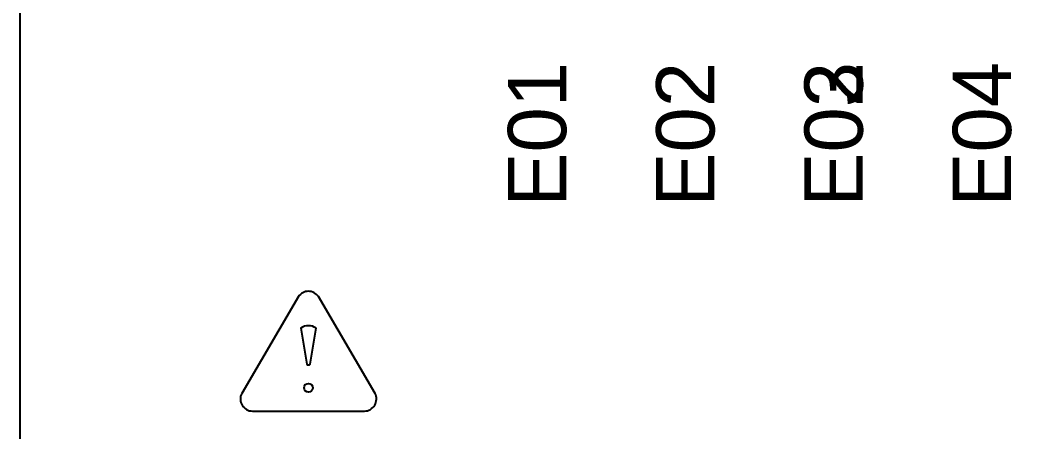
# Model space of a CAD drawing. Extents: x 0.3 to 23.7, y 0.2 to 17.5.
# Drawn here: x 17.607 to 18.97, y 2.903 to 3.459 of the extents above; entities that cross this region are included whole.
import ezdxf

# ---------------------------------------------------------------- set-up
doc = ezdxf.new("R2010")
doc.units = 0
doc.header["$MEASUREMENT"] = 0
for name, color, linetype in [('4_01__0-__EMPTY', 7, 'CONTINUOUS'), ('4_02__71___3__AVI__300_VAC', 7, 'CONTINUOUS'), ('4_03__74___3__ACI_-__3__AV', 7, 'CONTINUOUS'), ('4_04__C-___4__DI_-__3__DO_', 7, 'CONTINUOUS'), ('4_05__2X___8__DO__STANDARD', 7, 'CONTINUOUS'), ('4_06__2A___8__DO__STANDARD', 7, 'CONTINUOUS'), ('4_07__2B___8__DO__STANDARD', 7, 'CONTINUOUS'), ('4_08__2C___8__DO__STANDARD', 7, 'CONTINUOUS'), ('4_09__3-___8__DI', 7, 'CONTINUOUS'), ('4_10__5-___8__AI', 7, 'CONTINUOUS'), ('4_11__6-___4__AI_-__4__AO_', 7, 'CONTINUOUS'), ('4_12__D-___14__DI', 7, 'CONTINUOUS'), ('7_00_____DWG', 7, 'CONTINUOUS')]:
    doc.layers.add(name, color=color, linetype=linetype)
doc.styles.add('ARIAL', font='arial.ttf')

msp = doc.modelspace()

# ---------------------------------------------------------------- linework, layer by layer
at = {"layer": '7_00_____DWG'}
for points in [[(17.9712, 8.8523), (22.6369, 8.8523, -0.414214), (22.7159, 8.7733), (22.7159, 8.6463, 0.414214), (22.7949, 8.5673), (22.9219, 8.5673, -0.414214), (23.0009, 8.4883), (23.0009, 1.9328, -0.414214), (22.9219, 1.8538), (22.7949, 1.8538, 0.414214), (22.7159, 1.7748), (22.7159, 1.6478, -0.414214), (22.6369, 1.5688), (17.9712, 1.5688, -0.414214), (17.8922, 1.6478), (17.8922, 1.7748, 0.414214), (17.8132, 1.8538), (17.6862, 1.8538, -0.414214), (17.6072, 1.9328), (17.6072, 8.4883, -0.414214), (17.6862, 8.5673), (17.8132, 8.5673, 0.414214), (17.8922, 8.6463), (17.8922, 8.7733, -0.414214)], [(17.9824, 3.0859), (17.9059, 2.9553, 0.555022), (17.9203, 2.9313), (18.0715, 2.9313, 0.555022), (18.0858, 2.9553), (18.0093, 3.0859, 0.531445)], [(18.0062, 3.0435, 0.299493), (17.9856, 3.0435), (17.9936, 2.9945), (17.9942, 2.9939), (17.9975, 2.9939), (17.9981, 2.9945), (18.0062, 3.0435)]]:
    msp.add_lwpolyline(points, format="xyb", close=True, dxfattribs=at)
msp.add_circle((17.9959, 2.9629), 0.0059, dxfattribs=at)

# ---------------------------------------------------------------- texts
at = {"layer": '4_01__0-__EMPTY', "style": 'ARIAL'}
for s, p in [('E01', (18.3436, 3.2071)), ('E02', (18.5436, 3.2071)), ('E03', (18.7436, 3.2071)), ('E04', (18.9436, 3.2071))]:
    msp.add_text(s, height=0.07867, rotation=90, dxfattribs=at).set_placement(p)
at = {"layer": '4_02__71___3__AVI__300_VAC', "style": 'ARIAL'}
for s, p in [('E01', (18.3436, 3.2071)), ('E02', (18.7436, 3.2071))]:
    msp.add_text(s, height=0.07867, rotation=90, dxfattribs=at).set_placement(p)
at = {"layer": '4_03__74___3__ACI_-__3__AV', "style": 'ARIAL'}
for s, p in [('E01', (18.3436, 3.2071)), ('E02', (18.7436, 3.2071))]:
    msp.add_text(s, height=0.07867, rotation=90, dxfattribs=at).set_placement(p)
at = {"layer": '4_04__C-___4__DI_-__3__DO_', "style": 'ARIAL'}
for s, p in [('E01', (18.3436, 3.2071)), ('E02', (18.5436, 3.2071)), ('E03', (18.7436, 3.2071)), ('E04', (18.9436, 3.2071))]:
    msp.add_text(s, height=0.07867, rotation=90, dxfattribs=at).set_placement(p)
at = {"layer": '4_05__2X___8__DO__STANDARD', "style": 'ARIAL'}
for s, p in [('E01', (18.3436, 3.2071)), ('E02', (18.5436, 3.2071)), ('E03', (18.7436, 3.2071)), ('E04', (18.9436, 3.2071))]:
    msp.add_text(s, height=0.07867, rotation=90, dxfattribs=at).set_placement(p)
at = {"layer": '4_06__2A___8__DO__STANDARD', "style": 'ARIAL'}
for s, p in [('E01', (18.3436, 3.2071)), ('E02', (18.5436, 3.2071)), ('E03', (18.7436, 3.2071)), ('E04', (18.9436, 3.2071))]:
    msp.add_text(s, height=0.07867, rotation=90, dxfattribs=at).set_placement(p)
at = {"layer": '4_07__2B___8__DO__STANDARD', "style": 'ARIAL'}
for s, p in [('E01', (18.3436, 3.2071)), ('E02', (18.5436, 3.2071)), ('E03', (18.7436, 3.2071)), ('E04', (18.9436, 3.2071))]:
    msp.add_text(s, height=0.07867, rotation=90, dxfattribs=at).set_placement(p)
at = {"layer": '4_08__2C___8__DO__STANDARD', "style": 'ARIAL'}
for s, p in [('E01', (18.3436, 3.2071)), ('E02', (18.5436, 3.2071)), ('E03', (18.7436, 3.2071)), ('E04', (18.9436, 3.2071))]:
    msp.add_text(s, height=0.07867, rotation=90, dxfattribs=at).set_placement(p)
at = {"layer": '4_09__3-___8__DI', "style": 'ARIAL'}
for s, p in [('E01', (18.3436, 3.2071)), ('E02', (18.5436, 3.2071)), ('E03', (18.7436, 3.2071)), ('E04', (18.9436, 3.2071))]:
    msp.add_text(s, height=0.07867, rotation=90, dxfattribs=at).set_placement(p)
at = {"layer": '4_10__5-___8__AI', "style": 'ARIAL'}
for s, p in [('E01', (18.3436, 3.2071)), ('E02', (18.5436, 3.2071)), ('E03', (18.7436, 3.2071)), ('E04', (18.9436, 3.2071))]:
    msp.add_text(s, height=0.07867, rotation=90, dxfattribs=at).set_placement(p)
at = {"layer": '4_11__6-___4__AI_-__4__AO_', "style": 'ARIAL'}
for s, p in [('E01', (18.3436, 3.2071)), ('E02', (18.5436, 3.2071)), ('E03', (18.7436, 3.2071)), ('E04', (18.9436, 3.2071))]:
    msp.add_text(s, height=0.07867, rotation=90, dxfattribs=at).set_placement(p)
at = {"layer": '4_12__D-___14__DI', "style": 'ARIAL'}
for s, p in [('E01', (18.3436, 3.2071)), ('E02', (18.5436, 3.2071)), ('E03', (18.7436, 3.2071)), ('E04', (18.9436, 3.2071))]:
    msp.add_text(s, height=0.07867, rotation=90, dxfattribs=at).set_placement(p)

doc.saveas('drawing.dxf')
